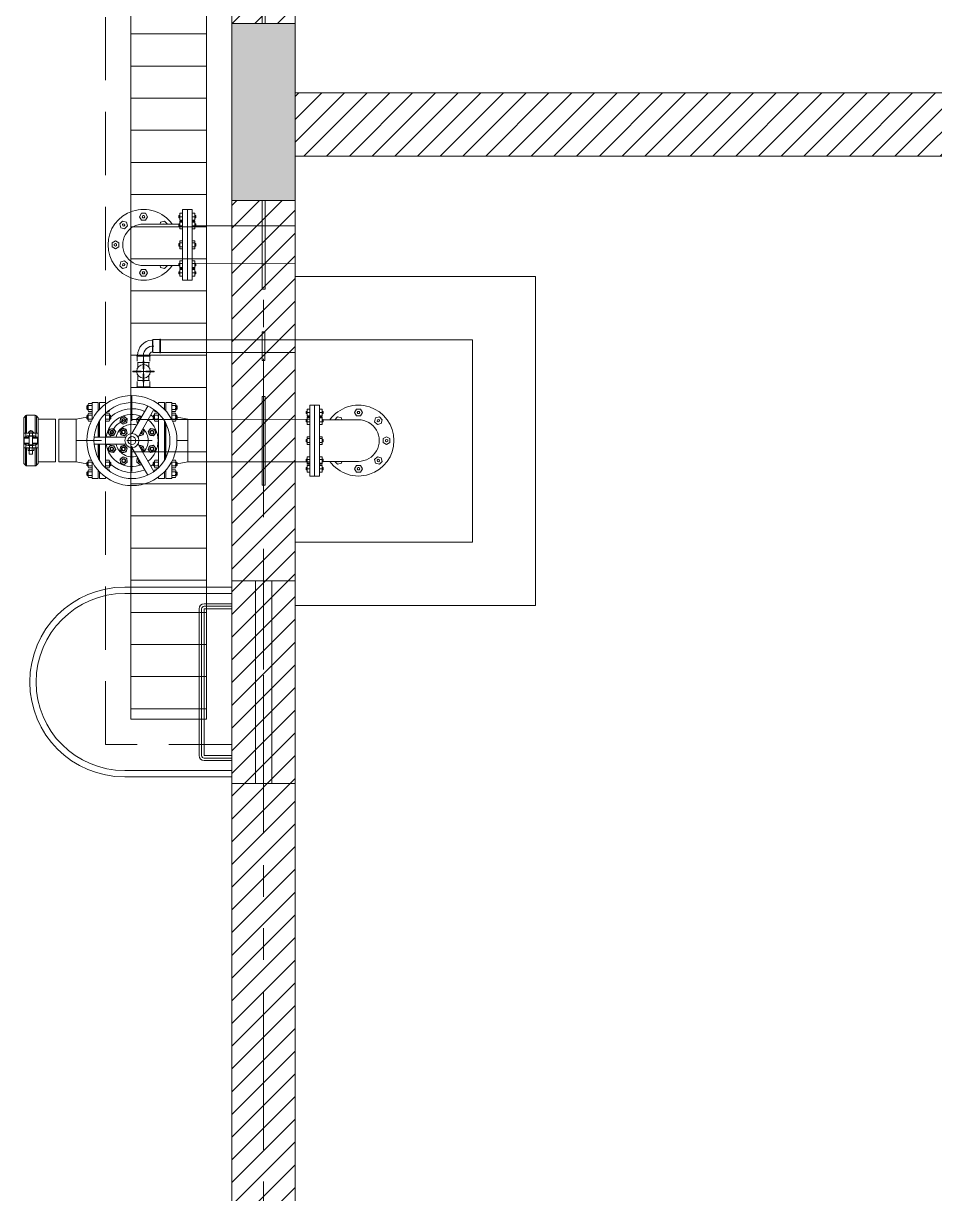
# Model space of a CAD drawing. Header units: millimetres. Extents: x 2085 to 2829, y 1352 to 1631.
# Drawn here: x 2163.317 to 2166.917, y 1603.463 to 1608.088 of the extents above; entities that cross this region are included whole.
import ezdxf

# ---------------------------------------------------------------- set-up
doc = ezdxf.new("R2010")
doc.units = ezdxf.units.MM
for name, pattern in [('CENTER', [2, 1.25, -0.25, 0.25, -0.25]), ('HIDDEN', [0.375, 0.25, -0.125]), ('HIDDEN2', [0.1875, 0.125, -0.0625]), ('PHANTOM', [2.5, 1.25, -0.25, 0.25, -0.25, 0.25, -0.25]), ('PHANTOM2', [1.25, 0.625, -0.125, 0.125, -0.125, 0.125, -0.125])]:
    doc.linetypes.add(name, pattern=pattern)
doc.layers.get('0').update_dxf_attribs({"color": 251, "lineweight": 9})
for name, color, linetype, lineweight in [('0-TUBERIAS', 251, 'Continuous', 13), ('00-GTI-Acoples', 251, 'Continuous', 13), ('A-BARANDAS', 251, 'Continuous', 9), ('A-EJES', 251, 'PHANTOM', 9), ('A-ESTRUCTURA-HATCH', 251, 'Continuous', 13), ('A-ESTRUCTURA-MUROS', 251, 'Continuous', 13), ('A-ESTRUCTURA-PLACAS', 251, 'Continuous', 13), ('A-MURO ALTO', 251, 'Continuous', 13), ('A-MUROS', 251, 'Continuous', 9), ('A-PROYECCIONES', 251, 'HIDDEN2', 9), ('A-SANITARIOS', 251, 'Continuous', 13), ('A_20_Barandas', 251, 'Continuous', 13), ('DESAGUE', 251, 'Continuous', 13), ('Pavco', 251, 'Continuous', 13)]:
    doc.layers.add(name, color=color, linetype=linetype, lineweight=lineweight)

# ---------------------------------------------------------------- blocks, each defined once
blk = doc.blocks.new('estructuras sotano 1')
at = {"layer": 'A-ESTRUCTURA-HATCH'}
h = blk.add_hatch(color=256, dxfattribs=at)
h.dxf.hatch_style = 1
h.paths.add_polyline_path([(18.94, 5.25), (19.19, 5.25), (19.19, 4.55), (18.94, 4.55)])
h.paths.add_polyline_path([(26.15, 5.25), (26.4, 5.25), (26.4, 4.55), (26.15, 4.55)])
h.paths.add_polyline_path([(26.15, 11.95), (26.4, 11.95), (26.4, 11.25), (26.15, 11.25)])
h.paths.add_polyline_path([(18.89, 11.95), (19.19, 11.95), (19.19, 11.25), (18.89, 11.25)])
h.paths.add_polyline_path([(11.43, 5.25), (11.98, 5.25), (11.98, 4.55), (11.43, 4.55)])
h.paths.add_polyline_path([(11.43, 11.95), (11.98, 11.95), (11.98, 11.25), (11.43, 11.25)])
h.paths.add_polyline_path([(4.22, 5.25), (4.47, 5.25), (4.47, 4.55), (4.22, 4.55)])
h.paths.add_polyline_path([(4.22, 11.95), (4.47, 11.95), (4.47, 11.25), (4.22, 11.25)])
h.paths.add_polyline_path([(18.89, 0.2499), (0, 0.25), (0, 0), (18.89, 0.0001)])
h.paths.add_polyline_path([(27.49, 0.25), (18.94, 0.25), (18.94, 0.0003), (27.49, 0.0004)])
h.paths.add_polyline_path([(15.265, 11.2494), (15.265, 13.45), (17.215, 13.4501), (17.215, 13.6), (15.015, 13.6), (15.015, 11.2494)])
h.paths.add_polyline_path([(19.165, 16.45), (18.94, 16.45), (15.015, 16.45), (15.015, 16.25), (18.915, 16.25), (18.915, 13.3), (19.165, 13.3)])
h.paths.add_polyline_path([(16.265, 11.3994), (17.2149, 11.3994), (17.2149, 11.2494), (16.265, 11.2494)], flags=17)
h = blk.add_hatch(dxfattribs=at)
h.set_pattern_fill('ANSI31', color=256, scale=0.02)
h.set_pattern_definition([(45, (-226278.28786, -8188240.62345), (-0.04490128060535, 0.04490128060535), [])])
h.paths.add_polyline_path([(13.08, 0.25), (13.08, 11.25), (15.015, 11.25), (15.015, 11.5), (11.98, 11.5), (11.98, 11.25), (12.83, 11.25), (12.83, 8.8215), (0.25, 8.8215), (0.25, 11.25), (4.22, 11.25), (4.22, 11.5), (0, 11.5), (0, 0.25), (0.25, 0.25), (0.25, 2.7299), (12.8238, 2.7299), (12.8238, 2.9799), (0.25, 2.9799), (0.25, 5.38), (12.8234, 5.38), (12.8234, 5.63), (0.25, 5.63), (0.25, 8.5715), (12.83, 8.5715), (12.83, 0.25)])
h.paths.add_polyline_path([(4.47, 11.5), (11.43, 11.5), (11.43, 11.25), (4.47, 11.25)], flags=17)
h.paths.add_polyline_path([(19.19, 11.5), (26.15, 11.5), (26.15, 11.25), (21.84, 11.25), (21.84, 9.1504), (27.24, 9.1504), (27.24, 11.25), (26.4, 11.25), (26.4, 11.5), (27.49, 11.5), (27.49, 0.25), (27.24, 0.25), (27.24, 4.7254), (26.4, 4.7254), (26.4, 4.9754), (27.24, 4.9754), (27.24, 8.9004), (19.19, 8.9004), (19.19, 5.25), (18.94, 5.25), (18.94, 9.1504), (21.59, 9.1504), (21.59, 11.25), (19.19, 11.25)])
h.paths.add_polyline_path([(19.19, 4.9754), (26.15, 4.9754), (26.15, 4.7254), (19.19, 4.7254)], flags=17)
h.paths.add_polyline_path([(18.94, 4.55), (19.19, 4.55), (19.19, 0.25), (18.94, 0.25)], flags=17)
at = {"layer": 'A-ESTRUCTURA-MUROS', "linetype": 'HIDDEN2'}
for p, q in [((18.94, 3.0465), (19.19, 3.0465)), ((19.19, 2.2465), (18.94, 2.2465))]:
    blk.add_line(p, q, dxfattribs=at)
at = {"layer": 'A-ESTRUCTURA-MUROS'}
for points in [[(19.19, 4.9754), (26.15, 4.9754)], [(19.19, 4.7254), (26.15, 4.7254)], [(18.94, 4.55), (18.94, 0.25)], [(19.19, 4.55), (19.19, 0.25)]]:
    blk.add_lwpolyline(points, dxfattribs=at)
at = {"layer": 'A-ESTRUCTURA-MUROS', "linetype": 'HIDDEN2'}
blk.add_lwpolyline([(19.065, 2.2466), (19.065, 3.0466)], dxfattribs=at)
at = {"layer": 'A-ESTRUCTURA-PLACAS'}
blk.add_lwpolyline([(18.94, 5.25), (19.19, 5.25), (19.19, 4.55), (18.94, 4.55)], close=True, dxfattribs=at)
blk = doc.blocks.new('EJES 1P')
at = {"layer": 'A-EJES', "linetype": 'PHANTOM2'}
blk.add_lwpolyline([(48.7843, -18.1511), (48.7843, -12.2918)], dxfattribs=at)
blk = doc.blocks.new('A$C59BA0E3C')
at = {"layer": 'A-BARANDAS', "ltscale": 0.5}
for points in [[(-0.3756, 0.4242), (-0.3756, 0.0004)], [(-0.3506, 0.4242), (-0.3506, 0.0004)], [(0.3494, 0.4242), (0.3494, 0.0004)], [(0.3744, 0.4242), (0.3744, 0.0004)]]:
    blk.add_lwpolyline(points, dxfattribs=at)
for radius in [0.375, 0.35]:
    blk.add_arc((-0.0006, 0.4242), radius, 0, 180, dxfattribs=at)
blk = doc.blocks.new('GATE VALVE 6 PLANTA')
at = {"layer": 'A-SANITARIOS'}
for p, q in [((-172.8, 142.2), (-172.8, 119.1)), ((-158.4, 146), (-171.5, 146)), ((-133.4, 150.4), (-157.1, 150.4)), ((-157.1, 150.4), (-157.1, 83.7)), ((-157.1, 142.2), (-157.1, 119.1)), ((-133.4, 117.8), (-133.4, 150.4)), ((133.4, 117.8), (133.4, 150.4)), ((133.4, 150.4), (157.1, 150.4)), ((157.1, 150.4), (157.1, 83.7)), ((157.1, 142.2), (157.1, 119.1)), ((158.4, 146), (171.5, 146)), ((172.8, 142.2), (172.8, 119.1)), ((-172.8, 136.7), (-178.3, 136.7)), ((-178.3, 136.7), (-178.3, 124.6)), ((-172.8, 124.6), (-178.3, 124.6)), ((-172.8, 98.4), (-178.3, 98.4)), ((-178.3, 98.4), (-178.3, 86.3)), ((-172.8, 138.3), (-176.7, 138.3)), ((-176.7, 138.3), (-176.7, 123)), ((-172.8, 123), (-176.7, 123)), ((-172.8, 100.1), (-176.7, 100.1)), ((-176.7, 100.1), (-176.7, 84.7)), ((-172.8, 103.9), (-172.8, 80.9)), ((-171.5, 138.3), (-158.4, 138.3)), ((-171.5, 123), (-158.4, 123)), ((-158.4, 115.3), (-171.5, 115.3)), ((-158.4, 107.7), (-171.5, 107.7)), ((-171.5, 100.1), (-158.4, 100.1)), ((-157.1, 103.9), (-157.1, 83.7)), ((-104.5, 103.9), (-104.5, 80.9)), ((-103.2, 107.7), (-90.1, 107.7)), ((-90.1, 100.1), (-103.2, 100.1)), ((-96.2, 115.3), (-90.1, 115.3)), ((-88.8, 121.1), (-88.8, 119.1)), ((-88.8, 103.9), (-88.8, 80.9)), ((-88.8, 100.1), (-84.9, 100.1)), ((-88.8, 98.4), (-83.2, 98.4)), ((-84.9, 100.1), (-84.9, 84.7)), ((-83.2, 98.4), (-83.2, 86.3)), ((88.8, 98.4), (83.2, 98.4)), ((83.2, 98.4), (83.2, 86.3)), ((88.8, 100.1), (84.9, 100.1)), ((84.9, 100.1), (84.9, 84.7)), ((88.8, 121.1), (88.8, 119.1)), ((88.8, 103.9), (88.8, 80.9)), ((96.2, 115.3), (90.1, 115.3)), ((103.2, 107.7), (90.1, 107.7)), ((90.1, 100.1), (103.2, 100.1)), ((104.5, 103.9), (104.5, 80.9)), ((157.1, 103.9), (157.1, 83.7)), ((171.5, 138.3), (158.4, 138.3)), ((171.5, 123), (158.4, 123)), ((158.4, 115.3), (171.5, 115.3)), ((158.4, 107.7), (171.5, 107.7)), ((171.5, 100.1), (158.4, 100.1)), ((172.8, 138.3), (176.7, 138.3)), ((172.8, 136.7), (178.3, 136.7)), ((172.8, 124.6), (178.3, 124.6)), ((172.8, 123), (176.7, 123)), ((172.8, 103.9), (172.8, 80.9)), ((172.8, 100.1), (176.7, 100.1)), ((172.8, 98.4), (178.3, 98.4)), ((176.7, 138.3), (176.7, 123)), ((176.7, 100.1), (176.7, 84.7)), ((178.3, 136.7), (178.3, 124.6)), ((178.3, 98.4), (178.3, 86.3)), ((-178.3, 92), (-220.7, 84)), ((-220.7, 84), (-220.7, -84)), ((-172.8, 86.3), (-178.3, 86.3)), ((-172.8, 84.7), (-176.7, 84.7)), ((-171.5, 84.7), (-158.4, 84.7)), ((-160.7, 77), (-171.5, 77)), ((-133.4, 13.9), (-133.4, 68.9)), ((-90.1, 84.7), (-103.2, 84.7)), ((-103.2, 77), (-90.1, 77)), ((-88.8, 86.3), (-83.2, 86.3)), ((-88.8, 84.7), (-84.9, 84.7)), ((88.8, 86.3), (83.2, 86.3)), ((88.8, 84.7), (84.9, 84.7)), ((90.1, 84.7), (103.2, 84.7)), ((103.2, 77), (90.1, 77)), ((133.4, -68.9), (133.4, 68.9)), ((171.5, 84.7), (158.4, 84.7)), ((160.5, 77), (171.5, 77)), ((172.8, 86.3), (178.3, 86.3)), ((172.8, 84.7), (176.7, 84.7)), ((178.3, 92), (220.7, 84)), ((220.7, 84), (220.7, -84)), ((-101.4, 15.3), (-88.3, 15.3)), ((103.2, 15.3), (102.4, 15.3)), ((104.5, 11.5), (104.5, -11.5)), ((-133.4, -68.9), (-133.4, -13.9)), ((-101.4, -15.3), (-88.3, -15.3)), ((103.2, -15.3), (102.4, -15.3)), ((-178.3, -92), (-220.7, -84)), ((-172.8, -86.3), (-178.3, -86.3)), ((-178.3, -98.4), (-178.3, -86.3)), ((-172.8, -84.7), (-176.7, -84.7)), ((-176.7, -100.1), (-176.7, -84.7)), ((-172.8, -103.9), (-172.8, -80.9)), ((-160.5, -77), (-171.5, -77)), ((-171.5, -84.7), (-158.4, -84.7)), ((-157.1, -83.7), (-157.1, -150.4)), ((-157.1, -103.9), (-157.1, -83.7)), ((-104.5, -103.9), (-104.5, -80.9)), ((-103.2, -77), (-90.1, -77)), ((-90.1, -84.7), (-103.2, -84.7)), ((-88.8, -103.9), (-88.8, -80.9)), ((-88.8, -84.7), (-84.9, -84.7)), ((-88.8, -86.3), (-83.2, -86.3)), ((-84.9, -100.1), (-84.9, -84.7)), ((-83.2, -98.4), (-83.2, -86.3)), ((88.8, -86.3), (83.2, -86.3)), ((83.2, -98.4), (83.2, -86.3)), ((88.8, -84.7), (84.9, -84.7)), ((84.9, -100.1), (84.9, -84.7)), ((88.8, -103.9), (88.8, -80.9)), ((103.2, -77), (90.1, -77)), ((90.1, -84.7), (103.2, -84.7)), ((104.5, -103.9), (104.5, -80.9)), ((157.1, -83.7), (157.1, -150.4)), ((157.1, -103.9), (157.1, -83.7)), ((171.5, -84.7), (158.4, -84.7)), ((160.5, -77), (171.5, -77)), ((172.8, -103.9), (172.8, -80.9)), ((172.8, -84.7), (176.7, -84.7)), ((172.8, -86.3), (178.3, -86.3)), ((176.7, -100.1), (176.7, -84.7)), ((178.3, -92), (220.7, -84)), ((178.3, -98.4), (178.3, -86.3)), ((-172.8, -98.4), (-178.3, -98.4)), ((-172.8, -124.6), (-178.3, -124.6)), ((-178.3, -136.7), (-178.3, -124.6)), ((-172.8, -136.7), (-178.3, -136.7)), ((-172.8, -100.1), (-176.7, -100.1)), ((-172.8, -123), (-176.7, -123)), ((-176.7, -138.3), (-176.7, -123)), ((-172.8, -138.3), (-176.7, -138.3)), ((-172.8, -142.2), (-172.8, -119.1)), ((-172.7, -100.1), (-159.6, -100.1)), ((-158.4, -107.7), (-171.5, -107.7)), ((-158.4, -115.3), (-171.5, -115.3)), ((-171.5, -123), (-158.4, -123)), ((-171.5, -138.3), (-158.4, -138.3)), ((-157.1, -107.9), (-158.3, -107.6)), ((-157.1, -142.2), (-157.1, -119.1)), ((-133.4, -150.4), (-133.4, -117.8)), ((-90.1, -100.1), (-103.2, -100.1)), ((-103.2, -107.7), (-90.1, -107.7)), ((-96.2, -115.3), (-90.3, -115.3)), ((-89, -120.9), (-89, -119.1)), ((-88.8, -98.4), (-83.2, -98.4)), ((-88.8, -100.1), (-84.9, -100.1)), ((88.8, -98.4), (83.2, -98.4)), ((88.8, -100.1), (84.9, -100.1)), ((89, -120.9), (89, -119.1)), ((90.1, -100.1), (103.2, -100.1)), ((103.2, -107.7), (90.1, -107.7)), ((96.2, -115.3), (90.3, -115.3)), ((133.4, -150.4), (133.4, -117.8)), ((157.1, -107.9), (158.3, -107.6)), ((157.1, -142.2), (157.1, -119.1)), ((158.4, -107.7), (171.5, -107.7)), ((158.4, -115.3), (171.5, -115.3)), ((171.5, -123), (158.4, -123)), ((171.5, -138.3), (158.4, -138.3)), ((172.7, -100.1), (159.6, -100.1)), ((172.8, -98.4), (178.3, -98.4)), ((172.8, -100.1), (176.7, -100.1)), ((172.8, -142.2), (172.8, -119.1)), ((172.8, -123), (176.7, -123)), ((172.8, -124.6), (178.3, -124.6)), ((172.8, -136.7), (178.3, -136.7)), ((172.8, -138.3), (176.7, -138.3)), ((176.7, -138.3), (176.7, -123)), ((178.3, -136.7), (178.3, -124.6)), ((-158.4, -146), (-171.5, -146)), ((-157.1, -150.4), (-133.4, -150.4)), ((-128.1, -150.4), (-104.5, -150.4)), ((128.1, -150.4), (104.5, -150.4)), ((157.1, -150.4), (133.4, -150.4)), ((158.4, -146), (171.5, -146))]:
    blk.add_line(p, q, dxfattribs=at)
at = {"layer": 'A-SANITARIOS', "linetype": 'CENTER'}
for p, q in [((0, -178), (0, 178)), ((-220.7, 0), (220.7, 0))]:
    blk.add_line(p, q, dxfattribs=at)
at = {"layer": 'A-SANITARIOS', "linetype": 'Continuous'}
for p, q in [((-131.7, 0), (-129.9, 0)), ((131.7, 0), (129.9, 0))]:
    blk.add_line(p, q, dxfattribs=at)
at = {"layer": 'A-SANITARIOS'}
for points in [[(-104.5, 144.1), (-104.5, 150.4), (-128.1, 150.4), (-128.1, 123.5)], [(104.5, 144.1), (104.5, 150.4), (128.1, 150.4), (128.1, 123.5)], [(-158.3, 107.6), (-157.1, 107.9)], [(-104.5, 13.9), (-104.5, 107.8)], [(-0.1, 27.7), (62.7, 136.4)], [(86.8, 122.5), (24, 13.8)], [(104.5, -107.8), (104.5, 107.8)], [(-131.7, 13.9), (-131.7, 72.2)], [(-129.9, 13.9), (-129.9, 75.3)], [(-128.1, 78.3), (-128.1, 13.9)], [(128.1, 78.3), (128.1, -78.3)], [(129.9, -75.3), (129.9, 75.3)], [(131.7, -72.2), (131.7, 72.2)], [(-149.5, 13.9), (-23.9, 13.9)], [(-23.9, -13.9), (-149.5, -13.9)], [(-131.7, -72.2), (-131.7, -13.9)], [(-129.9, -75.3), (-129.9, -13.9)], [(-128.1, -13.9), (-128.1, -78.3)], [(-104.5, -107.8), (-104.5, -13.9)], [(62.7, -136.4), (-0.1, -27.7)], [(24, -13.8), (86.8, -122.5)], [(-128.1, -123.5), (-128.1, -150.4)], [(128.1, -123.5), (128.1, -150.4)], [(-104.5, -150.4), (-104.5, -144.1)], [(104.5, -150.4), (104.5, -144.1)]]:
    blk.add_lwpolyline(points, dxfattribs=at)
at = {"layer": 'A-SANITARIOS', "linetype": 'Continuous'}
for points in [[(-18.7, 85.3), (-30.9, 94.6), (-45.1, 88.8), (-47.1, 73.5), (-34.9, 64.2), (-20.7, 70.1)], [(-73.5, 47.1), (-88.8, 45.1), (-94.6, 30.9), (-85.3, 18.7), (-70.1, 20.7), (-64.2, 34.9)], [(-22.7, 44.4), (-37.6, 48.4), (-48.4, 37.6), (-44.4, 22.7), (-29.6, 18.8), (-18.8, 29.6)], [(85.3, 18.7), (94.6, 30.9), (88.8, 45.1), (73.5, 47.1), (64.2, 34.9), (70.1, 20.7)], [(-85.3, -18.7), (-94.6, -30.9), (-88.8, -45.1), (-73.5, -47.1), (-64.2, -34.9), (-70.1, -20.7)], [(-44.4, -22.7), (-48.4, -37.6), (-37.6, -48.4), (-22.7, -44.4), (-18.8, -29.6), (-29.6, -18.8)], [(73.5, -47.1), (88.8, -45.1), (94.6, -30.9), (85.3, -18.7), (70.1, -20.7), (64.2, -34.9)], [(-47.1, -73.5), (-45.1, -88.8), (-30.9, -94.6), (-18.7, -85.3), (-20.7, -70.1), (-34.9, -64.2)]]:
    blk.add_lwpolyline(points, close=True, dxfattribs=at)
for points in [[(37.1, 92.1), (30.9, 94.6), (18.7, 85.3), (20.7, 70.1), (23.7, 68.9)], [(27.9, 20.5), (29.6, 18.8), (44.4, 22.7), (48.4, 37.6), (41.7, 44.3)], [(41.7, -44.3), (48.4, -37.6), (44.4, -22.7), (29.6, -18.8), (27.9, -20.5)], [(23.7, -68.9), (20.7, -70.1), (18.7, -85.3), (30.9, -94.6), (37.1, -92.1)]]:
    blk.add_lwpolyline(points, dxfattribs=at)
for centre, radius in [((0, 0), 178), ((0, 0), 150.1), ((-32.9, 79.4), 13.3), ((-33.6, 33.6), 13.3), ((-32.9, 79.4), 7.67), ((-32.9, 79.4), 6.04), ((-79.4, 32.9), 13.3), ((-79.4, 32.9), 7.67), ((-79.4, 32.9), 6.04), ((-33.6, 33.6), 7.67), ((-33.6, 33.6), 6.04), ((0, 0), 27.7), ((0, 0), 15.8), ((79.4, 32.9), 13.3), ((79.4, 32.9), 7.67), ((79.4, 32.9), 6.04), ((-79.4, -32.9), 13.3), ((-79.4, -32.9), 7.67), ((-79.4, -32.9), 6.04), ((-33.6, -33.6), 13.3), ((-33.6, -33.6), 7.67), ((-33.6, -33.6), 6.04), ((79.4, -32.9), 13.3), ((79.4, -32.9), 7.67), ((79.4, -32.9), 6.04), ((-32.9, -79.4), 13.3), ((-32.9, -79.4), 7.67), ((-32.9, -79.4), 6.04)]:
    blk.add_circle(centre, radius, dxfattribs=at)
at = {"layer": 'A-SANITARIOS'}
for centre, radius, start, end in [((-166.5, 142.2), 6.25, 142.1211, 217.8789), ((-163.3, 142.2), 6.25, 322.1211, 37.8789), ((163.3, 142.2), 6.25, 142.1211, 217.8789), ((166.5, 142.2), 6.25, 322.1211, 37.8789), ((-149.8, 130.7), 23, 160.5288, 199.4712), ((-166.5, 119.1), 6.25, 142.1211, 217.8789), ((-166.5, 103.9), 6.25, 142.1211, 217.8789), ((-149.8, 92.4), 23, 160.5288, 199.4712), ((-180.1, 130.7), 23, 340.5288, 19.4712), ((-163.3, 119.1), 6.25, 322.1211, 37.8789), ((-163.3, 103.9), 6.25, 322.1211, 37.8789), ((-180.1, 92.4), 23, 340.5288, 19.4712), ((-98.2, 103.9), 6.25, 142.1211, 217.8789), ((-81.5, 92.4), 23, 160.5288, 199.4712), ((-95, 119.1), 6.25, 322.1211, 16.4794), ((-95, 103.9), 6.25, 322.1211, 37.8789), ((-111.8, 92.4), 23, 340.5288, 19.4712), ((95, 119.1), 6.25, 163.5206, 217.8789), ((95, 103.9), 6.25, 142.1211, 217.8789), ((111.8, 92.4), 23, 160.5288, 199.4712), ((98.2, 103.9), 6.25, 322.1211, 37.8789), ((81.5, 92.4), 23, 340.5288, 19.4712), ((180.1, 130.7), 23, 160.5288, 199.4712), ((163.3, 119.1), 6.25, 142.1211, 217.8789), ((163.3, 103.9), 6.25, 142.1211, 217.8789), ((180.1, 92.4), 23, 160.5288, 199.4712), ((149.8, 130.7), 23, 340.5288, 19.4712), ((166.5, 119.1), 6.25, 322.1211, 37.8789), ((166.5, 103.9), 6.25, 322.1211, 37.8789), ((149.8, 92.4), 23, 340.5288, 19.4712), ((-166.5, 80.9), 6.25, 142.1211, 217.8789), ((-163.3, 80.9), 6.25, 20.0188, 37.8789), ((-98.2, 80.9), 6.25, 142.1211, 217.8789), ((-95, 80.9), 6.25, 322.1211, 37.8789), ((95, 80.9), 6.25, 142.1211, 217.8789), ((98.2, 80.9), 6.25, 322.1211, 37.8789), ((163.3, 80.9), 6.25, 142.1211, 159.9812), ((166.5, 80.9), 6.25, 322.1211, 37.8789), ((-96.5, 11.5), 6.25, 142.1211, 157.2418), ((-93.3, 11.5), 6.25, 22.7582, 37.8789), ((98.2, 11.5), 6.25, 322.1211, 37.8789), ((81.5, 0), 23, 340.5288, 19.4712), ((-96.5, -11.5), 6.25, 202.7582, 217.8789), ((-93.3, -11.5), 6.25, 322.1211, 337.2418), ((98.2, -11.5), 6.25, 322.1211, 37.8789), ((-166.5, -80.9), 6.25, 142.1211, 217.8789), ((-149.8, -92.4), 23, 160.5288, 199.4712), ((-163.3, -80.9), 6.25, 322.1211, 339.9812), ((-180.1, -92.4), 23, 340.5288, 19.4712), ((-98.2, -80.9), 6.25, 142.1211, 217.8789), ((-81.5, -92.4), 23, 160.5288, 199.4712), ((-95, -80.9), 6.25, 322.1211, 37.8789), ((-111.8, -92.4), 23, 340.5288, 19.4712), ((95, -80.9), 6.25, 142.1211, 217.8789), ((111.8, -92.4), 23, 160.5288, 199.4712), ((98.2, -80.9), 6.25, 322.1211, 37.8789), ((81.5, -92.4), 23, 340.5288, 19.4712), ((180.1, -92.4), 23, 160.5288, 199.4712), ((163.3, -80.9), 6.25, 200.0188, 217.8789), ((166.5, -80.9), 6.25, 322.1211, 37.8789), ((149.8, -92.4), 23, 340.5288, 19.4712), ((-166.5, -103.9), 6.25, 142.1211, 217.8789), ((-166.5, -119.1), 6.25, 142.1211, 217.8789), ((-149.8, -130.7), 23, 160.5288, 199.4712), ((-166.5, -142.2), 6.25, 142.1211, 217.8789), ((-163.3, -103.9), 6.25, 322.1211, 37.8789), ((-163.3, -119.1), 6.25, 322.1211, 37.8789), ((-180.1, -130.7), 23, 340.5288, 19.4712), ((-163.3, -142.2), 6.25, 322.1211, 37.8789), ((-98.2, -103.9), 6.25, 142.1211, 217.8789), ((-95.3, -119.1), 6.25, 344.9642, 37.8789), ((-95, -103.9), 6.25, 322.1211, 37.8789), ((95, -103.9), 6.25, 142.1211, 217.8789), ((95.3, -119.1), 6.25, 142.1211, 195.0358), ((98.2, -103.9), 6.25, 322.1211, 37.8789), ((163.3, -103.9), 6.25, 142.1211, 217.8789), ((163.3, -119.1), 6.25, 142.1211, 217.8789), ((180.1, -130.7), 23, 160.5288, 199.4712), ((163.3, -142.2), 6.25, 142.1211, 217.8789), ((166.5, -103.9), 6.25, 322.1211, 37.8789), ((166.5, -119.1), 6.25, 322.1211, 37.8789), ((149.8, -130.7), 23, 340.5288, 19.4712), ((166.5, -142.2), 6.25, 322.1211, 37.8789)]:
    blk.add_arc(centre, radius, start, end, dxfattribs=at)
at = {"layer": 'A-SANITARIOS', "linetype": 'Continuous'}
for centre, radius, start, end in [((0, 0), 102.9, 67.7807, 171.7522), ((0, 0), 125.8, 66.3566, 131.4219), ((32.9, 79.4), 13.3, 71.7517, 228.2483), ((0, 0), 125.8, 48.5781, 53.6434), ((0, 0), 64.2, 72.5334, 167.4666), ((32.9, 79.4), 7.67, 80.6567, 219.3433), ((32.9, 79.4), 6.04, 86.6452, 213.3548), ((0, 0), 64.2, 312.5334, 47.4666), ((0, 0), 103.5, 308.2383, 51.7617), ((33.6, 33.6), 13.3, 247.0629, 52.9371), ((33.6, 33.6), 7.67, 252.2965, 47.7035), ((33.6, 33.6), 6.04, 255.7086, 44.2914), ((0, 0.1), 102.9, 188.2249, 292.2044), ((0, 0), 64.2, 192.5334, 287.4666), ((33.6, -33.6), 13.3, 307.0629, 112.9371), ((33.6, -33.6), 7.67, 312.2965, 107.7035), ((33.6, -33.6), 6.04, 315.7086, 104.2914), ((32.9, -79.4), 13.3, 131.7517, 288.2483), ((32.9, -79.4), 7.67, 140.6567, 279.3433), ((32.9, -79.4), 6.04, 146.6452, 273.3548), ((0, 0), 125.8, 228.5781, 293.6434), ((0, 0), 125.8, 306.3566, 311.4219)]:
    blk.add_arc(centre, radius, start, end, dxfattribs=at)
at = {"layer": 'A-SANITARIOS', "linetype": 'CENTER', "ltscale": 3}
blk.add_arc((0, 0), 86, 189.3239, 290.6761, dxfattribs=at)
blk = doc.blocks.new('00-Succion 6pulg')
at = {"layer": '0-TUBERIAS', "linetype": 'Continuous'}
for p, q in [((-0.0822, 0), (-0.0822, -0.1394)), ((0.0822, 0), (0.0822, -0.1394)), ((-0.1111, -0.1394), (-0.1111, -0.1546)), ((-0.085, -0.1733), (-0.1059, -0.1733)), ((-0.085, -0.1733), (-0.1059, -0.1733)), ((-0.0895, -0.1432), (-0.0895, -0.1546)), ((-0.085, -0.1733), (0.085, -0.1733)), ((-0.085, -0.1733), (-0.0057, -0.1733)), ((-0.085, -0.1733), (0.085, -0.1733)), ((-0.085, -0.1733), (-0.0057, -0.1733)), ((-0.082, -0.1394), (-0.082, -0.1432)), ((-0.0773, -0.1394), (-0.0773, -0.1432)), ((-0.0746, -0.1432), (-0.0746, -0.1546)), ((-0.0077, -0.1432), (-0.0077, -0.1546)), ((-0.0025, -0.1432), (-0.0025, -0.1394)), ((0.0025, -0.1432), (0.0025, -0.1394)), ((0.0057, -0.1733), (0.085, -0.1733)), ((0.0057, -0.1733), (0.085, -0.1733)), ((0.0077, -0.1432), (0.0077, -0.1546)), ((0.0746, -0.1432), (0.0746, -0.1546)), ((0.0773, -0.1394), (0.0773, -0.1432)), ((0.082, -0.1394), (0.082, -0.1432)), ((0.085, -0.1733), (0.1058, -0.1733)), ((0.085, -0.1733), (0.1058, -0.1733)), ((0.0895, -0.1432), (0.0895, -0.1546)), ((0.1111, -0.1394), (0.1111, -0.1546)), ((-0.1111, -0.2072), (-0.1111, -0.1921)), ((-0.0895, -0.2034), (-0.0895, -0.1921)), ((-0.082, -0.2072), (-0.082, -0.2034)), ((-0.0773, -0.2072), (-0.0773, -0.2034)), ((-0.0746, -0.2034), (-0.0746, -0.1921)), ((-0.0077, -0.2034), (-0.0077, -0.1921)), ((-0.0025, -0.2034), (-0.0025, -0.2072)), ((0.0025, -0.2034), (0.0025, -0.2072)), ((0.0077, -0.2034), (0.0077, -0.1921)), ((0.0746, -0.2034), (0.0746, -0.1921)), ((0.0773, -0.2072), (0.0773, -0.2034)), ((0.082, -0.2072), (0.082, -0.2034)), ((0.0895, -0.2034), (0.0895, -0.1921)), ((0.1111, -0.2072), (0.1111, -0.1921))]:
    blk.add_line(p, q, dxfattribs=at)
for points in [[(-0.0825, 0.0934), (-0.0677, 0.0895), (-0.0637, 0.0746), (-0.0746, 0.0637), (-0.0895, 0.0677), (-0.0934, 0.0825)], [(0.0077, 0.1244), (0.0154, 0.1111), (0.0077, 0.0978), (-0.0077, 0.0978), (-0.0154, 0.1111), (-0.0077, 0.1244)], [(0.0025, 0.1154), (0.0049, 0.1111), (0.0025, 0.1068), (-0.0025, 0.1068), (-0.0049, 0.1111), (-0.0025, 0.1154)], [(0.0934, 0.0825), (0.0895, 0.0677), (0.0746, 0.0637), (0.0637, 0.0746), (0.0677, 0.0895), (0.0825, 0.0934)], [(-0.0798, 0.0833), (-0.0751, 0.082), (-0.0738, 0.0773), (-0.0773, 0.0738), (-0.082, 0.0751), (-0.0833, 0.0798)], [(0.0833, 0.0798), (0.082, 0.0751), (0.0773, 0.0738), (0.0738, 0.0773), (0.0751, 0.082), (0.0798, 0.0833)], [(-0.1244, 0.0077), (-0.1111, 0.0154), (-0.0978, 0.0077), (-0.0978, -0.0077), (-0.1111, -0.0154), (-0.1244, -0.0077)], [(-0.1154, 0.0025), (-0.1111, 0.0049), (-0.1068, 0.0025), (-0.1068, -0.0025), (-0.1111, -0.0049), (-0.1154, -0.0025)], [(0.1244, -0.0077), (0.1111, -0.0154), (0.0978, -0.0077), (0.0978, 0.0077), (0.1111, 0.0154), (0.1244, 0.0077)], [(0.1154, -0.0025), (0.1111, -0.0049), (0.1068, -0.0025), (0.1068, 0.0025), (0.1111, 0.0049), (0.1154, 0.0025)], [(0.14, -0.1733), (-0.14, -0.1733), (-0.14, -0.1546), (0.14, -0.1546)], [(0.14, -0.1733), (-0.14, -0.1733), (-0.14, -0.1921), (0.14, -0.1921)], [(-0.0978, -0.1432), (-0.0978, -0.1546), (-0.1244, -0.1546), (-0.1244, -0.1432)], [(-0.0637, -0.1432), (-0.0637, -0.1546), (-0.0934, -0.1546), (-0.0934, -0.1432)], [(-0.0154, -0.1432), (-0.0154, -0.1546), (0.0154, -0.1546), (0.0154, -0.1432)], [(0.0637, -0.1432), (0.0637, -0.1546), (0.0934, -0.1546), (0.0934, -0.1432)], [(0.0978, -0.1432), (0.0978, -0.1546), (0.1244, -0.1546), (0.1244, -0.1432)], [(-0.0978, -0.2034), (-0.0978, -0.1921), (-0.1244, -0.1921), (-0.1244, -0.2034)], [(-0.0637, -0.2034), (-0.0637, -0.1921), (-0.0934, -0.1921), (-0.0934, -0.2034)], [(-0.0154, -0.2034), (-0.0154, -0.1921), (0.0154, -0.1921), (0.0154, -0.2034)], [(0.0637, -0.2034), (0.0637, -0.1921), (0.0934, -0.1921), (0.0934, -0.2034)], [(0.0978, -0.2034), (0.0978, -0.1921), (0.1244, -0.1921), (0.1244, -0.2034)]]:
    blk.add_lwpolyline(points, close=True, dxfattribs=at)
for points in [[(-0.0822, -0.0933), (-0.0825, -0.0934), (-0.0934, -0.0825), (-0.0895, -0.0677), (-0.0822, -0.0657)], [(-0.0822, -0.081), (-0.0833, -0.0798), (-0.0822, -0.0755)], [(0.0822, -0.0657), (0.0895, -0.0677), (0.0934, -0.0825), (0.0825, -0.0934), (0.0822, -0.0933)], [(0.0822, -0.0755), (0.0833, -0.0798), (0.0822, -0.081)], [(-0.1073, -0.1546), (-0.1073, -0.1546), (-0.1158, -0.1546)], [(-0.1154, -0.1432), (-0.1154, -0.1394), (-0.1068, -0.1394), (-0.1068, -0.1432)], [(-0.0833, -0.1432), (-0.0833, -0.1394), (-0.0738, -0.1394), (-0.0738, -0.1432)], [(-0.0743, -0.1546), (-0.0743, -0.1546), (-0.0828, -0.1546)], [(0.0049, -0.1432), (0.0049, -0.1394), (-0.0049, -0.1394), (-0.0049, -0.1432)], [(-0.0043, -0.1546), (-0.0043, -0.1546), (0.0043, -0.1546)], [(0.0833, -0.1432), (0.0833, -0.1394), (0.0738, -0.1394), (0.0738, -0.1432)], [(0.0743, -0.1546), (0.0743, -0.1546), (0.0828, -0.1546)], [(0.1154, -0.1432), (0.1154, -0.1394), (0.1068, -0.1394), (0.1068, -0.1432)], [(0.1073, -0.1546), (0.1073, -0.1546), (0.1158, -0.1546)], [(-0.1073, -0.1921), (-0.1073, -0.1921), (-0.1158, -0.1921)], [(-0.1154, -0.2034), (-0.1154, -0.2072), (-0.1068, -0.2072), (-0.1068, -0.2034)], [(-0.0833, -0.2034), (-0.0833, -0.2072), (-0.0738, -0.2072), (-0.0738, -0.2034)], [(-0.0743, -0.1921), (-0.0743, -0.1921), (-0.0828, -0.1921)], [(0.0049, -0.2034), (0.0049, -0.2072), (-0.0049, -0.2072), (-0.0049, -0.2034)], [(-0.0043, -0.1921), (-0.0043, -0.1921), (0.0043, -0.1921)], [(0.0833, -0.2034), (0.0833, -0.2072), (0.0738, -0.2072), (0.0738, -0.2034)], [(0.0743, -0.1921), (0.0743, -0.1921), (0.0828, -0.1921)], [(0.1154, -0.2034), (0.1154, -0.2072), (0.1068, -0.2072), (0.1068, -0.2034)], [(0.1073, -0.1921), (0.1073, -0.1921), (0.1158, -0.1921)]]:
    blk.add_lwpolyline(points, dxfattribs=at)
blk.add_arc((0, 0), 0.14, 305.9319, 234.0681, dxfattribs=at)
at = {"layer": '0-TUBERIAS', "linetype": 'Continuous', "extrusion": (0, 0, -1)}
blk.add_ellipse((0, 0), major_axis=(0, 0.0822), ratio=0.999474, start_param=4.712389, end_param=7.853982, dxfattribs=at)
blk = doc.blocks.new('A$C6654a9ea')
at = {"layer": '00-GTI-Acoples', "linetype": 'Continuous', "lineweight": 0, "extrusion": (-7.50251e-16, -1, 2.22045e-16)}
for p, q in [((-28.6, 90.2), (-21.8, 97.8)), ((-17.1, 28.7), (-17.1, 99.9)), ((-17.1, 99.9), (17.1, 99.9)), ((17.1, 28.7), (17.1, 99.9)), ((28.6, 90.2), (21.8, 97.8)), ((-28.6, 28.7), (-28.6, 90.2)), ((28.6, 28.7), (28.6, 90.2)), ((-28.6, 28.7), (-19.8, 28.7)), ((-28.6, -28.7), (-28.6, 28.7)), ((-26.5, -10.1), (-26.5, 10.1)), ((-25.5, 13), (-19.8, 16.6)), ((-19.8, 28.7), (-19.8, 16.6)), ((-19.8, 28.7), (-5.8, 28.7)), ((-5.8, 19), (-5.8, 28.7)), ((-5.8, 28.7), (5.8, 28.7)), ((-5.8, 19), (5.8, 19)), ((2.3, 16.9), (-2.3, 16.9)), ((5.8, 28.7), (5.8, 19)), ((5.8, 28.7), (19.8, 28.7)), ((19.8, 16.6), (19.8, 28.7)), ((19.8, 28.7), (28.6, 28.7)), ((19.8, 16.6), (25.5, 13)), ((26.5, 10.1), (26.5, -10.1)), ((28.6, -28.7), (28.6, 28.7)), ((-19.8, -28.7), (-28.6, -28.7)), ((-28.6, -90.2), (-28.6, -28.7)), ((-19.8, -16.6), (-25.5, -13)), ((-19.8, -16.6), (-19.8, -28.7)), ((-5.8, -28.7), (-19.8, -28.7)), ((-17.1, -99.9), (-17.1, -28.7)), ((5.8, -19), (-5.8, -19)), ((-5.8, -28.7), (-5.8, -19)), ((5.8, -28.7), (-5.8, -28.7)), ((-2.3, -16.9), (2.3, -16.9)), ((5.8, -19), (5.8, -28.7)), ((19.8, -28.7), (5.8, -28.7)), ((17.1, -99.9), (17.1, -28.7)), ((25.5, -13), (19.8, -16.6)), ((19.8, -28.7), (19.8, -16.6)), ((28.6, -28.7), (19.8, -28.7)), ((28.6, -90.2), (28.6, -28.7)), ((-28.6, -90.2), (-21.8, -97.8)), ((28.6, -90.2), (21.8, -97.8)), ((-17.1, -99.9), (17.1, -99.9))]:
    blk.add_line(p, q, dxfattribs=at)
at = {"layer": '00-GTI-Acoples', "extrusion": (-7.50251e-16, -1, 2.22045e-16)}
for p, q in [((-21.8, 28.7), (-21.8, 97.8)), ((21.8, 28.7), (21.8, 97.8)), ((-6.3, 53.8), (6.4, 53.8)), ((-6.3, 53.8), (-6.3, 39.8)), ((6.4, 53.8), (6.4, 39.8)), ((-26.5, 10.1), (-6.3, 10.1)), ((-6.3, 13), (-25.5, 13)), ((-11, 28.7), (-11, 39.8)), ((-5.5, 39.8), (-11, 39.8)), ((-6.3, 16.6), (-6.3, -16.6)), ((-5.5, 28.7), (-5.5, 39.8)), ((5.5, 39.8), (-5.5, 39.8)), ((5.5, 28.7), (5.5, 39.8)), ((11, 39.8), (5.5, 39.8)), ((6.4, 16.6), (6.4, -16.6)), ((25.5, 13), (6.4, 13)), ((6.4, 10.1), (26.5, 10.1)), ((11, 28.7), (11, 39.8)), ((-6.3, -10.1), (-26.5, -10.1)), ((-25.5, -13), (-6.3, -13)), ((-21.8, -97.8), (-21.8, -28.7)), ((-11.1, -28.7), (-11.1, -30.2)), ((-11.1, -30.2), (11.1, -30.2)), ((26.5, -10.1), (6.4, -10.1)), ((6.4, -13), (25.5, -13)), ((11.1, -28.7), (11.1, -30.2)), ((21.8, -97.8), (21.8, -28.7))]:
    blk.add_line(p, q, dxfattribs=at)
at = {"layer": '00-GTI-Acoples', "linetype": 'Continuous', "lineweight": 0, "extrusion": (-1.66589e-31, -2.22045e-16, -1)}
for centre, start, end in [((17.1, 93.6), 41.4483, 90), ((-17.1, 93.6), 90, 138.5517), ((17.1, -93.6), 270, 318.5517), ((-17.1, -93.6), 221.4483, 270)]:
    blk.add_arc(centre, 6.35, start, end, dxfattribs=at)
at = {"layer": '00-GTI-Acoples', "extrusion": (-1.66589e-31, -2.22045e-16, -1)}
blk.add_arc((0, -23.8), 12.8, 210.1161, 329.8839, dxfattribs=at)
at = {"layer": '00-GTI-Acoples', "linetype": 'Continuous', "lineweight": 0}
for centre, major_axis, ratio, start_param, end_param in [((-25.2, 10.1), (0, -3.05), 0.42735, -2.879793, -1.570796), ((-2.3, 15), (-7.3, 0), 0.267949, -1.570796, 0.991033), ((2.3, 15), (7.3, 0), 0.267949, -0.991033, 1.570796), ((25.2, 10.1), (0, 3.05), 0.42735, -1.570796, -0.261799), ((-25.2, -10.1), (0, -3.05), 0.42735, -1.570796, -0.261799), ((-2.3, -15), (7.3, 0), 0.267949, -4.132625, -1.570796), ((2.3, -15), (-7.3, 0), 0.267949, -4.712389, -2.15056), ((25.2, -10.1), (0, 3.05), 0.42735, -2.879793, -1.570796)]:
    blk.add_ellipse(centre, major_axis=major_axis, ratio=ratio, start_param=start_param, end_param=end_param, dxfattribs=at)
at = {"layer": '00-GTI-Acoples', "linetype": 'Continuous', "lineweight": 0, "extrusion": (-1.66589e-31, -2.22045e-16, -1)}
for centre, major_axis, start_param, end_param in [((-5.8, 15), (15.2, 0), -2.737733, -1.570796), ((5.8, 15), (15.2, 0), -1.570796, -0.40386), ((-5.8, -15), (-15.2, 0), -1.570796, -0.40386), ((5.8, -15), (-15.2, 0), -2.737733, -1.570796)]:
    blk.add_ellipse(centre, major_axis=major_axis, ratio=0.267949, start_param=start_param, end_param=end_param, dxfattribs=at)
at = {"layer": '00-GTI-Acoples'}
blk.add_open_spline([(8.9, -33.1), (8.1, -34.3), (7.2, -35.5), (5.4, -37.2), (4.4, -37.9), (2.3, -38.9), (1.1, -39.2), (-1.1, -39.2), (-2.3, -38.9), (-4.4, -37.9), (-5.4, -37.2), (-7.2, -35.5), (-8.1, -34.3), (-8.9, -33.1)], degree=3, knots=[1.492026, 1.492026, 1.492026, 1.492026, 1.940999, 1.940999, 2.277967, 2.277967, 2.614935, 2.614935, 2.951903, 2.951903, 3.288872, 3.288872, 3.737845, 3.737845, 3.737845, 3.737845], dxfattribs=at)
blk = doc.blocks.new('ESCALERA')
at = {"layer": 'A_20_Barandas', "linetype": 'Continuous', "ltscale": 0.3}
for p, q in [((-0.31, 0), (-0.31, 0.11)), ((-0.3, 0), (-0.3, 0.11)), ((0.29, 0.13), (-0.29, 0.13)), ((0.29, 0.12), (-0.29, 0.12)), ((-0.29, 0), (-0.29, 0.11)), ((0.29, 0.11), (-0.29, 0.11)), ((0.29, 0), (0.29, 0.11)), ((0.3, 0), (0.3, 0.11)), ((0.31, 0), (0.31, 0.11))]:
    blk.add_line(p, q, dxfattribs=at)
for centre, radius, start, end in [((-0.29, 0.11), 0.02, 90, 180), ((-0.29, 0.11), 0.01, 90, 180), ((0.29, 0.11), 0.02, 0, 90), ((0.29, 0.11), 0.01, 0, 90)]:
    blk.add_arc(centre, radius, start, end, dxfattribs=at)
blk = doc.blocks.new('BOMBAS-28.02.2025')
at = {"layer": 'DESAGUE'}
h = blk.add_hatch(dxfattribs=at)
h.set_pattern_fill('ANSI31', color=256, scale=0.04, angle=135)
h.set_pattern_definition([(180, (-2995.80736, -962.81477), (-4e-17, -0.127), [])])
h.paths.add_polyline_path([(6.11, -3.95), (5.81, -3.95), (5.81, -8.75), (6.11, -8.75)])
at = {"layer": 'A-SANITARIOS', "linetype": 'Continuous'}
for p, q in [((5.8606, -6.7928, 0), (6, -6.7928, 0)), ((6, -6.7639, 0), (6.0151, -6.7639, 0)), ((6, -6.7929, 0), (6.0038, -6.7929, 0)), ((6, -6.7977, 0), (6.0038, -6.7977, 0)), ((6.0038, -6.7855, 0), (6.0151, -6.7855, 0)), ((6.0339, -6.7899, 0), (6.0339, -6.7691, 0)), ((6.0339, -6.7899, 0), (6.0339, -6.7691, 0)), ((6.0339, -6.79, 0), (6.0339, -6.96, 0)), ((6.0339, -6.79, 0), (6.0339, -6.8692, 0)), ((6.0339, -6.79, 0), (6.0339, -6.96, 0)), ((6.0339, -6.79, 0), (6.0339, -6.8692, 0)), ((6.0678, -6.7639, 0), (6.0526, -6.7639, 0)), ((6.064, -6.7855, 0), (6.0526, -6.7855, 0)), ((6.0678, -6.7929, 0), (6.064, -6.7929, 0)), ((6.0678, -6.7977, 0), (6.064, -6.7977, 0)), ((6.0038, -6.8004, 0), (6.0151, -6.8004, 0)), ((6.064, -6.8004, 0), (6.0526, -6.8004, 0)), ((6.0038, -6.8725, 0), (6, -6.8725, 0)), ((6.0038, -6.8774, 0), (6, -6.8774, 0)), ((6.0038, -6.8673, 0), (6.0151, -6.8673, 0)), ((6.0038, -6.8827, 0), (6.0151, -6.8827, 0)), ((6.0339, -6.8806, 0), (6.0339, -6.9599, 0)), ((6.0339, -6.8806, 0), (6.0339, -6.9599, 0)), ((6.064, -6.8673, 0), (6.0526, -6.8673, 0)), ((6.064, -6.8827, 0), (6.0526, -6.8827, 0)), ((6.064, -6.8725, 0), (6.0678, -6.8725, 0)), ((6.064, -6.8774, 0), (6.0678, -6.8774, 0)), ((5.8606, -6.9571, 0), (6, -6.9571, 0)), ((6, -6.9522, 0), (6.0038, -6.9522, 0)), ((6, -6.957, 0), (6.0038, -6.957, 0)), ((6.0038, -6.9495, 0), (6.0151, -6.9495, 0)), ((6.0038, -6.9644, 0), (6.0151, -6.9644, 0)), ((6.0339, -6.96, 0), (6.0339, -6.9808, 0)), ((6.0339, -6.96, 0), (6.0339, -6.9808, 0)), ((6.064, -6.9495, 0), (6.0526, -6.9495, 0)), ((6.064, -6.9644, 0), (6.0526, -6.9644, 0)), ((6.0678, -6.9522, 0), (6.064, -6.9522, 0)), ((6.0678, -6.957, 0), (6.064, -6.957, 0)), ((6, -6.9861, 0), (6.0151, -6.9861, 0)), ((6.0678, -6.9861, 0), (6.0526, -6.9861, 0))]:
    blk.add_line(p, q, dxfattribs=at)
at = {"layer": 'A-SANITARIOS'}
for p, q in [((6.0526, -6.8, 0), (6.46, -6.8, 0)), ((6.0526, -6.9493, 0), (6.46, -6.95, 0)), ((5.896, -7.2517, 0), (5.8934, -7.2517, 0)), ((5.8975, -7.2497, 0), (5.896, -7.2517, 0)), ((5.896, -7.2517, 0), (5.896, -7.2982, 0)), ((6.46, -7.25), (5.9274, -7.25, 0)), ((5.8975, -7.3002, 0), (5.896, -7.2981, 0)), ((6.46, -7.3), (5.9274, -7.3, 0)), ((5.8382, -7.3406, 0), (5.8382, -7.3606, 0)), ((5.8606, -7.315, 0), (5.8604, -7.4385, 0)), ((5.8817, -7.3407, 0), (5.8817, -7.3588, 0)), ((5.8279, -7.3754, 0), (5.8932, -7.3754, 0)), ((5.8381, -7.3902, 0), (5.8381, -7.4106, 0)), ((5.8816, -7.3921, 0), (5.8816, -7.4106, 0)), ((5.8355, -7.4285, 0), (5.8355, -7.4158, 0)), ((5.8355, -7.4285, 0), (5.8355, -7.4359, 0)), ((5.8855, -7.4359, 0), (5.8355, -7.4359, 0)), ((5.8855, -7.4158, 0), (5.8855, -7.4285, 0)), ((5.8855, -7.4285, 0), (5.8855, -7.4359, 0))]:
    blk.add_line(p, q, dxfattribs=at)
for points in [[(6.329, -6), (6.341, -6), (6.341, -5.65), (6.329, -5.65)], [(6.329, -7.05), (6.341, -7.05), (6.341, -6.7), (6.329, -6.7)], [(6.3406, -7.2186), (6.3406, -7.3316), (6.3293, -7.3316), (6.3293, -7.2186)], [(6.329, -7.475), (6.341, -7.475), (6.341, -7.825), (6.329, -7.825)], [(6.46, -9.0035), (6.21, -9.0034), (6.21, -8.2035), (6.46, -8.2035)], [(6.3671, -9.0035), (6.3034, -9.0035), (6.3034, -8.2035), (6.3671, -8.2035)]]:
    blk.add_lwpolyline(points, close=True, dxfattribs=at)
at = {"layer": 'A-SANITARIOS', "linetype": 'Continuous', "elevation": 0}
for points in [[(5.8529, -6.7505), (5.8452, -6.7639), (5.8529, -6.7772), (5.8683, -6.7772), (5.876, -6.7639), (5.8683, -6.7505)], [(6.0038, -6.7772), (6.0151, -6.7772), (6.0151, -6.7505), (6.0038, -6.7505)], [(6.0339, -7.015), (6.0339, -6.735), (6.0151, -6.735), (6.0151, -7.015)], [(6.0339, -7.015), (6.0339, -6.735), (6.0526, -6.735), (6.0526, -7.015)], [(6.064, -6.7772), (6.0526, -6.7772), (6.0526, -6.7505), (6.064, -6.7505)], [(5.7671, -6.7924), (5.7711, -6.8073), (5.786, -6.8113), (5.7969, -6.8004), (5.7929, -6.7855), (5.778, -6.7815)], [(5.7773, -6.7951), (5.7785, -6.7999), (5.7833, -6.8012), (5.7868, -6.7977), (5.7855, -6.7929), (5.7807, -6.7917)], [(5.8581, -6.7596), (5.8556, -6.7639), (5.8581, -6.7681), (5.863, -6.7681), (5.8655, -6.7639), (5.863, -6.7596)], [(6.0038, -6.8113), (6.0151, -6.8113), (6.0151, -6.7815), (6.0038, -6.7815)], [(6.064, -6.8113), (6.0526, -6.8113), (6.0526, -6.7815), (6.064, -6.7815)], [(5.7361, -6.8827), (5.7495, -6.8904), (5.7628, -6.8827), (5.7628, -6.8673), (5.7495, -6.8596), (5.7361, -6.8673)], [(5.7452, -6.8774), (5.7495, -6.8799), (5.7537, -6.8774), (5.7537, -6.8725), (5.7495, -6.87), (5.7452, -6.8725)], [(6.0038, -6.8596), (6.0151, -6.8596), (6.0151, -6.8904), (6.0038, -6.8904)], [(6.064, -6.8596), (6.0526, -6.8596), (6.0526, -6.8904), (6.064, -6.8904)], [(5.778, -6.9684), (5.7929, -6.9644), (5.7969, -6.9495), (5.786, -6.9386), (5.7711, -6.9426), (5.7671, -6.9575)], [(5.7807, -6.9583), (5.7855, -6.957), (5.7868, -6.9522), (5.7833, -6.9488), (5.7785, -6.95), (5.7773, -6.9548)], [(5.8683, -6.9994), (5.876, -6.9861), (5.8683, -6.9727), (5.8529, -6.9727), (5.8452, -6.9861), (5.8529, -6.9994)], [(5.863, -6.9903), (5.8655, -6.9861), (5.863, -6.9818), (5.8581, -6.9818), (5.8556, -6.9861), (5.8581, -6.9903)], [(6.0038, -6.9386), (6.0151, -6.9386), (6.0151, -6.9684), (6.0038, -6.9684)], [(6.0038, -6.9727), (6.0151, -6.9727), (6.0151, -6.9994), (6.0038, -6.9994)], [(6.064, -6.9386), (6.0526, -6.9386), (6.0526, -6.9684), (6.064, -6.9684)], [(6.064, -6.9727), (6.0526, -6.9727), (6.0526, -6.9994), (6.064, -6.9994)]]:
    blk.add_lwpolyline(points, close=True, dxfattribs=at)
for points in [[(5.9539, -6.7928), (5.954, -6.7924), (5.9431, -6.7815), (5.9282, -6.7855), (5.9263, -6.7928)], [(5.9415, -6.7928), (5.9404, -6.7917), (5.9361, -6.7928)], [(6.0038, -6.7596), (6, -6.7596), (6, -6.7681), (6.0038, -6.7681)], [(6.0038, -6.7917), (6, -6.7917), (6, -6.8012), (6.0038, -6.8012)], [(6.0151, -6.7677), (6.0151, -6.7677), (6.0151, -6.7591)], [(6.0151, -6.8007), (6.0151, -6.8007), (6.0151, -6.7921)], [(6.0526, -6.7677), (6.0526, -6.7677), (6.0526, -6.7591)], [(6.0526, -6.8007), (6.0526, -6.8007), (6.0526, -6.7921)], [(6.064, -6.7596), (6.0678, -6.7596), (6.0678, -6.7681), (6.064, -6.7681)], [(6.064, -6.7917), (6.0678, -6.7917), (6.0678, -6.8012), (6.064, -6.8012)], [(6.0038, -6.8799), (6, -6.8799), (6, -6.87), (6.0038, -6.87)], [(6.0151, -6.8707), (6.0151, -6.8707), (6.0151, -6.8792)], [(6.0526, -6.8707), (6.0526, -6.8707), (6.0526, -6.8792)], [(6.064, -6.8799), (6.0678, -6.8799), (6.0678, -6.87), (6.064, -6.87)], [(5.9263, -6.9571), (5.9282, -6.9644), (5.9431, -6.9684), (5.954, -6.9575), (5.9539, -6.9571)], [(5.9361, -6.9571), (5.9404, -6.9583), (5.9415, -6.9571)], [(6.0038, -6.9583), (6, -6.9583), (6, -6.9488), (6.0038, -6.9488)], [(6.0038, -6.9903), (6, -6.9903), (6, -6.9818), (6.0038, -6.9818)], [(6.0151, -6.9493), (6.0151, -6.9493), (6.0151, -6.9578)], [(6.0151, -6.9823), (6.0151, -6.9823), (6.0151, -6.9908)], [(6.0526, -6.9493), (6.0526, -6.9493), (6.0526, -6.9578)], [(6.0526, -6.9823), (6.0526, -6.9823), (6.0526, -6.9908)], [(6.064, -6.9583), (6.0678, -6.9583), (6.0678, -6.9488), (6.064, -6.9488)], [(6.064, -6.9903), (6.0678, -6.9903), (6.0678, -6.9818), (6.064, -6.9818)]]:
    blk.add_lwpolyline(points, dxfattribs=at)
at = {"layer": 'A-SANITARIOS', "transparency": 33554559}
for points in [[(6.46, -7), (7.41, -7), (7.41, -8.3), (6.46, -8.3)], [(7.16, -7.25), (6.46, -7.25), (6.46, -8.05), (7.16, -8.05)]]:
    blk.add_lwpolyline(points, close=True, dxfattribs=at)
at = {"layer": 'A-SANITARIOS', "elevation": 0}
for points in [[(5.9248, -7.2497), (5.8975, -7.2497), (5.8975, -7.3002), (5.9248, -7.3002)], [(5.9248, -7.2485), (5.9274, -7.2485), (5.9274, -7.3014), (5.9248, -7.3014)], [(5.8339, -7.315), (5.8339, -7.3123), (5.8868, -7.3123), (5.8868, -7.315)], [(5.8339, -7.4359), (5.8339, -7.4385), (5.8868, -7.4385), (5.8868, -7.4359)], [(5.4443, -7.7326), (5.4443, -7.5646), (5.5129, -7.5646), (5.5129, -7.7326)], [(5.5943, -7.7326), (5.5943, -7.5646), (5.5256, -7.5646), (5.5256, -7.7326)]]:
    blk.add_lwpolyline(points, close=True, dxfattribs=at)
for points in [[(5.8356, -7.335), (5.8356, -7.3149), (5.8856, -7.315), (5.8856, -7.3351)], [(5.8589, -7.3407), (5.8365, -7.3406)], [(5.8622, -7.3655), (5.8623, -7.3333), (5.8589, -7.3333), (5.8589, -7.3655)], [(5.8846, -7.3407), (5.8622, -7.3407)], [(5.8507, -7.3771), (5.8184, -7.377), (5.8184, -7.3737), (5.8507, -7.3737)], [(5.8622, -7.3853), (5.8622, -7.4176), (5.8589, -7.4176), (5.8589, -7.3853)], [(5.8704, -7.3771), (5.9028, -7.3771), (5.9028, -7.3738), (5.8704, -7.3737)], [(5.8371, -7.4106), (5.8589, -7.4106)], [(5.8622, -7.4106), (5.8839, -7.4106)]]:
    blk.add_lwpolyline(points, dxfattribs=at)
at = {"layer": 'A-SANITARIOS'}
for points in [[(6.0356, -7.5646), (6.5179, -7.5647)], [(6.0356, -7.7326), (6.5179, -7.7327)]]:
    blk.add_lwpolyline(points, dxfattribs=at)
at = {"layer": 'A-SANITARIOS', "linetype": 'Continuous'}
blk.add_arc((5.8606, -6.875, 0), 0.14, 35.9319, 324.0681, dxfattribs=at)
at = {"layer": 'A-SANITARIOS'}
for centre, radius, start, end in [((5.8977, -7.3121, 0), 0.0605, 94.0081, 180.2163), ((5.8977, -7.3122, 0), 0.0373, 84.8935, 180.931), ((5.8977, -7.3121, 0), 0.0141, 96.855, 180.931), ((5.8606, -7.3754, 0), 0.0269, 93.5216, 176.4073), ((5.8606, -7.3754, 0), 0.0269, 3.5165, 86.4123), ((5.8606, -7.3754, 0), 0.0269, 183.5165, 266.4123), ((5.8606, -7.3754, 0), 0.0269, 273.5216, 356.4073)]:
    blk.add_arc(centre, radius, start, end, dxfattribs=at)
at = {"layer": 'A-SANITARIOS', "linetype": 'Continuous'}
blk.add_ellipse((5.8606, -6.875, 0), major_axis=(-0.0822, 0), ratio=0.999474, start_param=4.712389, end_param=7.853982, dxfattribs=at)
at = {"layer": 'DESAGUE', "linetype": 'HIDDEN', "elevation": 0}
blk.add_lwpolyline([(6.21, -3.85), (6.21, -8.85), (5.71, -8.85), (5.71, -3.85)], close=True, dxfattribs=at)
at = {"layer": 'DESAGUE', "elevation": 0}
blk.add_lwpolyline([(5.81, -8.75), (5.81, -3.95), (6.11, -3.95), (6.11, -8.75)], close=True, dxfattribs=at)
at = {"xscale": -1.000000000000001, "rotation": 90}
blk.add_blockref('A$C59BA0E3C', (6.2104, -8.6034, 0), dxfattribs=at)
at = {"layer": 'A-SANITARIOS', "linetype": 'Continuous', "xscale": -0.001, "yscale": 0.001, "zscale": 0.001, "rotation": 180}
blk.add_blockref('GATE VALVE 6 PLANTA', (5.8149, -7.6486, 0), dxfattribs=at)
at = {"layer": 'A-SANITARIOS', "linetype": 'Continuous', "xscale": -0.9999999999999994, "rotation": 270.0000012408781}
blk.add_blockref('00-Succion 6pulg', (6.71, -7.6487), dxfattribs=at)
at = {"layer": 'A-SANITARIOS', "linetype": 'Continuous', "lineweight": 0, "xscale": -0.001, "yscale": 0.001, "zscale": 0.001, "rotation": 180}
blk.add_blockref('A$C6654a9ea', (5.4157, -7.6486, 0), dxfattribs=at)
at = {"layer": 'Pavco', "xscale": -1.000000000000001, "rotation": 90}
blk.add_blockref('ESCALERA', (6.2101, -8.6035, 0), dxfattribs=at)

msp = doc.modelspace()

# ---------------------------------------------------------------- linework, layer by layer
at = {"transparency": 33554559}
for points in [[(2172.4409, 1607.8132), (2172.4409, 1611.7382), (2164.3909, 1611.7382), (2164.391, 1607.8132), (2171.351, 1607.8132), (2171.351, 1608.0878), (2171.601, 1608.0878), (2171.601, 1607.8132)], [(2164.3909, 1607.5632), (2164.391, 1603.0878), (2172.4409, 1603.0878), (2172.4409, 1607.5632), (2171.601, 1607.5632), (2171.601, 1607.3878), (2171.351, 1607.3878), (2171.351, 1607.5632)]]:
    msp.add_lwpolyline(points, close=True, dxfattribs=at)
at = {"layer": 'A-ESTRUCTURA-PLACAS'}
msp.add_lwpolyline([(2164.141, 1608.0878), (2164.391, 1608.0878), (2164.391, 1607.3878), (2164.141, 1607.3878)], close=True, dxfattribs=at)
at = {"layer": 'A-MURO ALTO'}
for points in [[(2164.391, 1607.8132), (2171.351, 1607.8132)], [(2164.391, 1607.5632), (2171.351, 1607.5632)]]:
    msp.add_lwpolyline(points, dxfattribs=at)
at = {"layer": 'A-MUROS'}
msp.add_lwpolyline([(2160.4654, 1619.0878), (2164.091, 1619.0878), (2164.091, 1614.238), (2161.4654, 1614.238), (2161.4654, 1614.088), (2166.7909, 1614.0878), (2166.7909, 1611.9882), (2164.141, 1611.9882), (2164.141, 1603.0876), (2158.281, 1603.0876), (2158.281, 1614.0878), (2160.4654, 1614.0882), (2160.4654, 1616.2882), (2163.091, 1616.2882), (2163.091, 1616.4375)], dxfattribs=at)
msp.add_lwpolyline([(2172.4409, 1611.7382), (2172.4409, 1603.0878), (2164.391, 1603.0878), (2164.3909, 1611.7382)], close=True, dxfattribs=at)

# ---------------------------------------------------------------- block references
for name, p in [('estructuras sotano 1', (2145.201, 1602.8378)), ('BOMBAS-28.02.2025', (2157.931, 1614.0878))]:
    msp.add_blockref(name, p)
at = {"layer": 'A-PROYECCIONES'}
msp.add_blockref('EJES 1P', (2115.4816, 1619.2878), dxfattribs=at)

doc.saveas('drawing.dxf')
